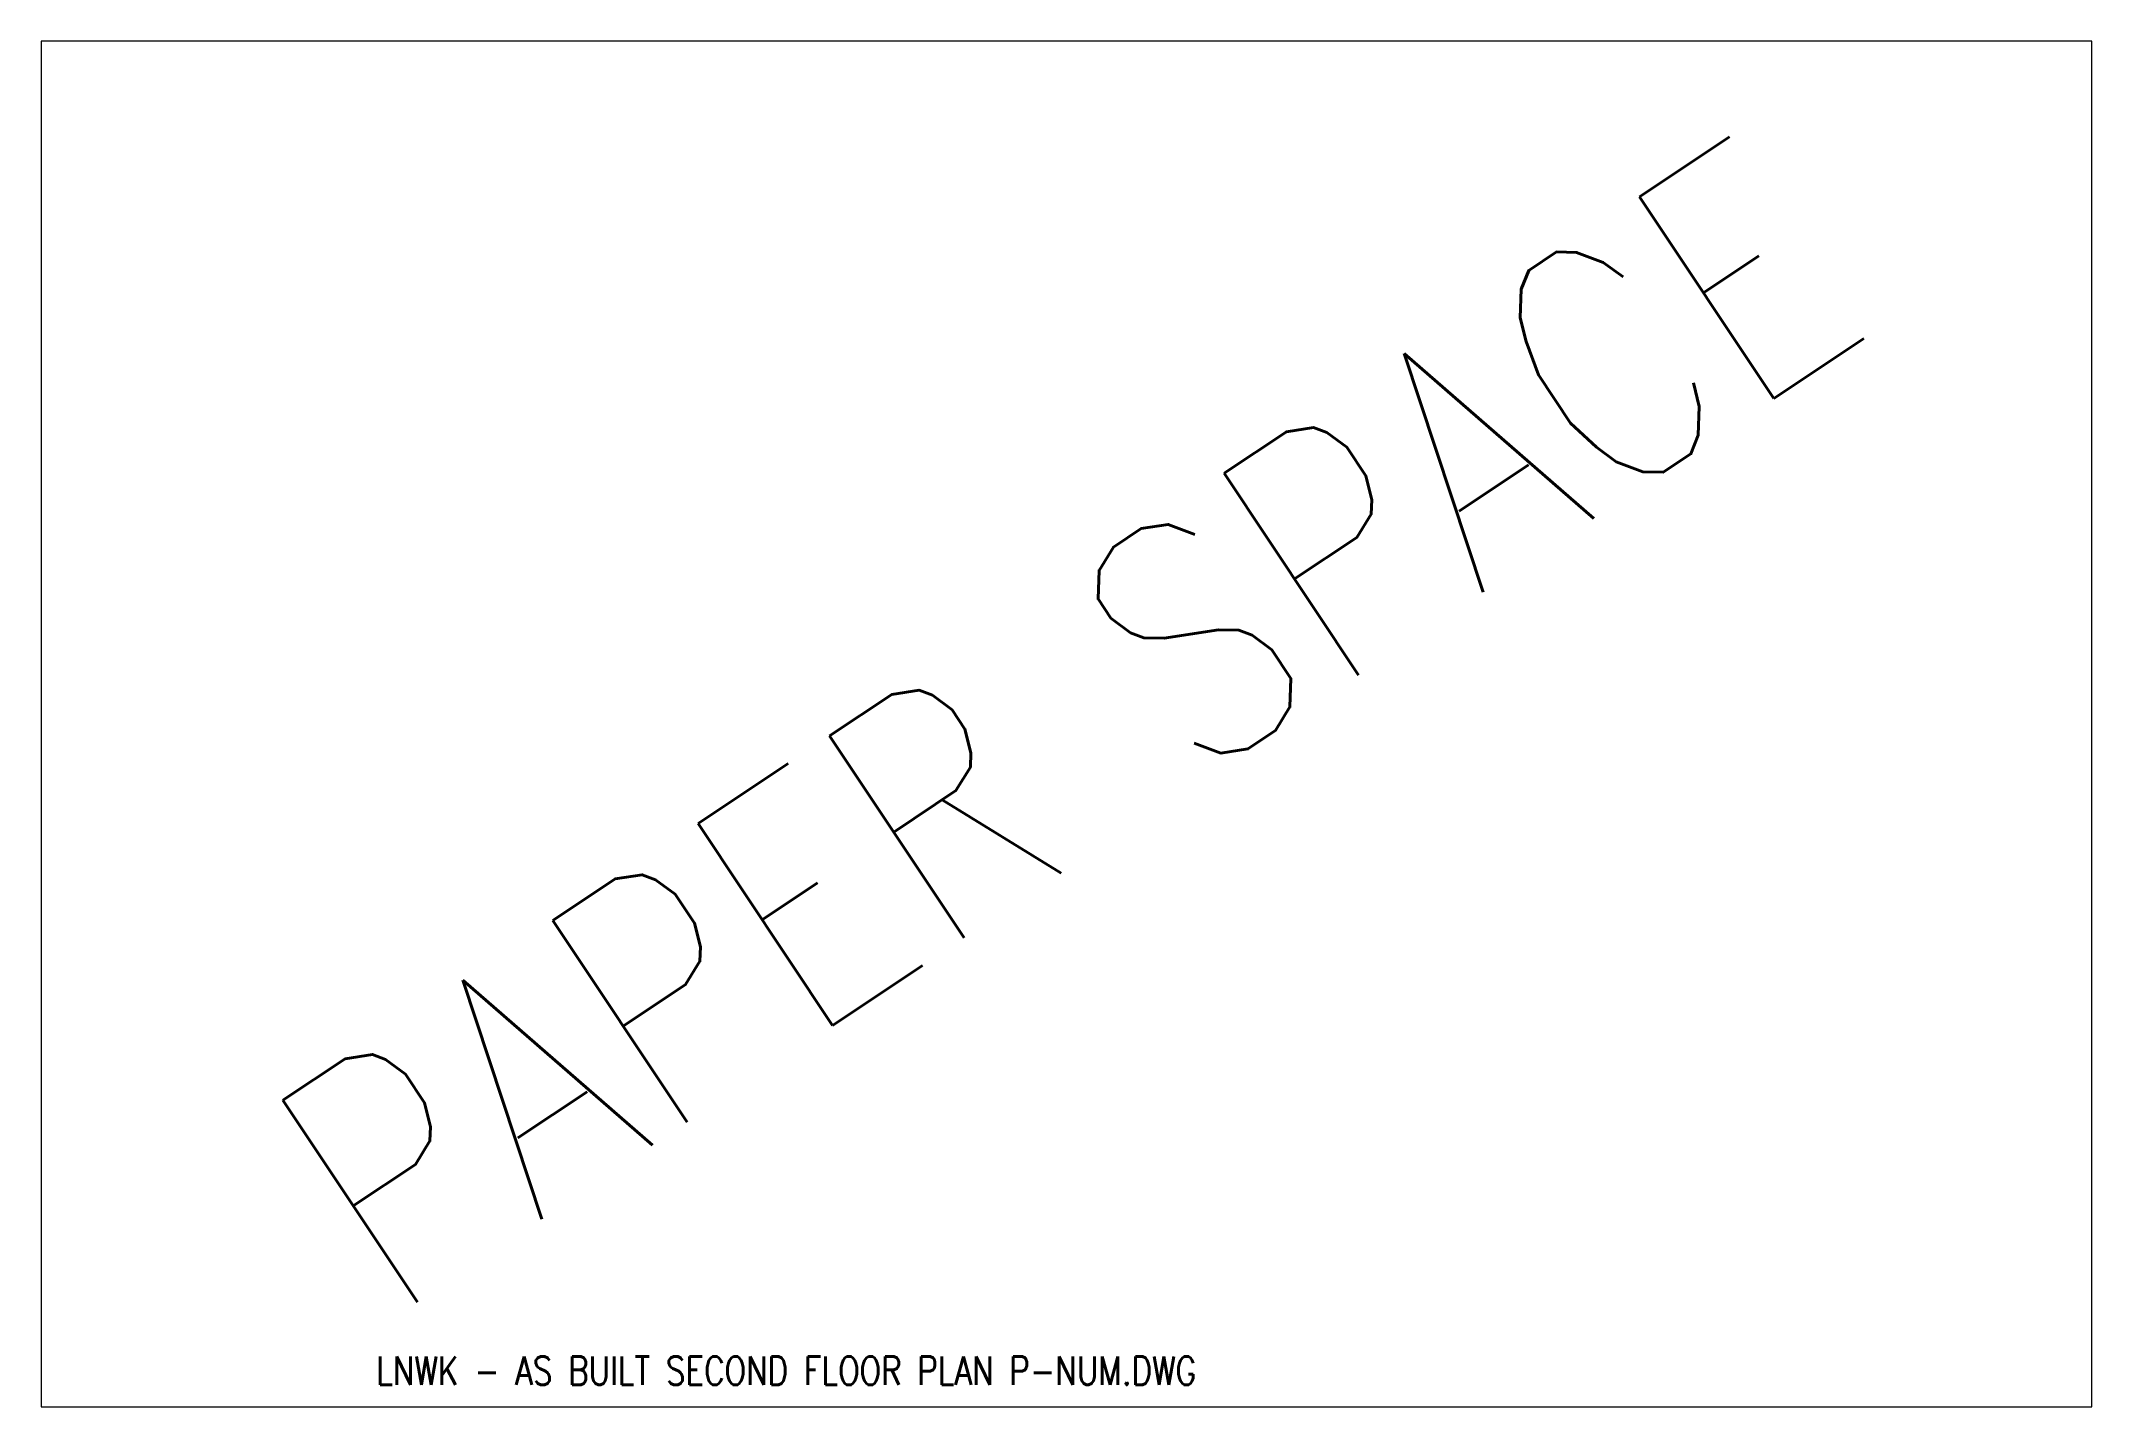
# Paper-space layout 'Layout1' of a CAD drawing. Header units: inches. Extents: x 0 to 35.9, y 0 to 23.9.
import ezdxf
from ezdxf.enums import TextEntityAlignment as Align

# ---------------------------------------------------------------- set-up
doc = ezdxf.new("R2010")
doc.units = ezdxf.units.IN
doc.header["$LTSCALE"] = 0.5
doc.header["$MEASUREMENT"] = 0
doc.layers.add('G-Anno-Nplt', color=4, linetype='Continuous', plot=False)
doc.styles.add('RomanS', font='romans.shx')
doc.styles.get("Standard").update_dxf_attribs({"font": 'romans.shx', "width": 0.8})

# ---------------------------------------------------------------- blocks, each defined once
blk = doc.blocks.new('DrawingName')
at = {"style": 'RomanS', "width": 0.8}
blk.add_attdef('FILENAME', text='', height=0.5, dxfattribs=at).set_placement((0, 0), align=Align.BOTTOM_LEFT)
blk = doc.blocks.new('PS_LABEL')
blk.add_blockref('DrawingName', (5.876, 0.237)).add_auto_attribs({'FILENAME': 'LNWK - AS BUILT SECOND FLOOR PLAN P-NUM.DWG'})
at = {"width": 0.8}
blk.add_text('PAPER SPACE', height=4.25, rotation=33.667, dxfattribs=at).set_placement((17.968, 11.969), align=Align.MIDDLE_CENTER)

psp = doc.layouts.get("Layout1")

# ---------------------------------------------------------------- block references
at = {"layer": 'G-Anno-Nplt'}
psp.add_blockref('PS_LABEL', (0, 0), dxfattribs=at)

# ---------------------------------------------------------------- viewports
at = {"layer": 'G-Anno-Nplt', "view_target_point": (783.946, 1377.1336)}
psp.add_viewport(center=(17.969, 11.969), size=(35.937, 23.93726), view_center_point=(-783.946, -1376.8532), view_height=2.589593, dxfattribs=at)

doc.saveas('drawing.dxf')
